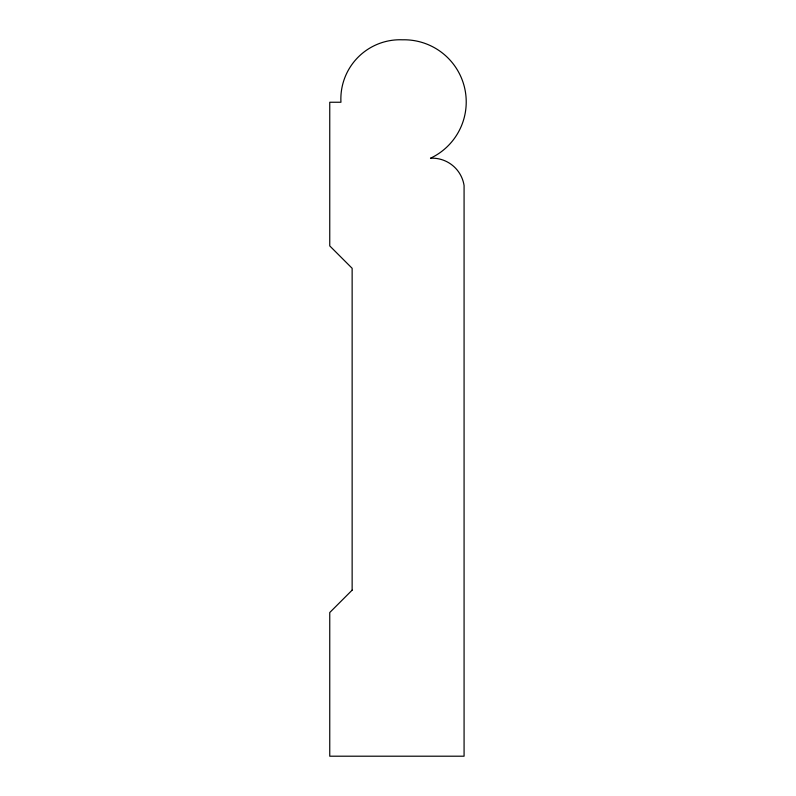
<?xml version="1.0" encoding="UTF-8"?>
<svg xmlns="http://www.w3.org/2000/svg" width="796" height="796" viewBox="0 0 796 796"><rect width="100%" height="100%" fill="white"/><g stroke="black" fill="none" stroke-linecap="round" stroke-linejoin="round"><path stroke-width="1.19" d="M352.14 590.144L329.753 612.532L329.753 756.2L464.078 756.2L464.078 185.488A32.288 32.288 0 0 0 430.497 158.215A62.168 62.168 0 0 0 402.517 39.8A59.242 59.242 0 0 0 340.947 102.246L329.753 102.246L329.753 245.914L352.14 268.302L352.14 590.144"/></g></svg>
